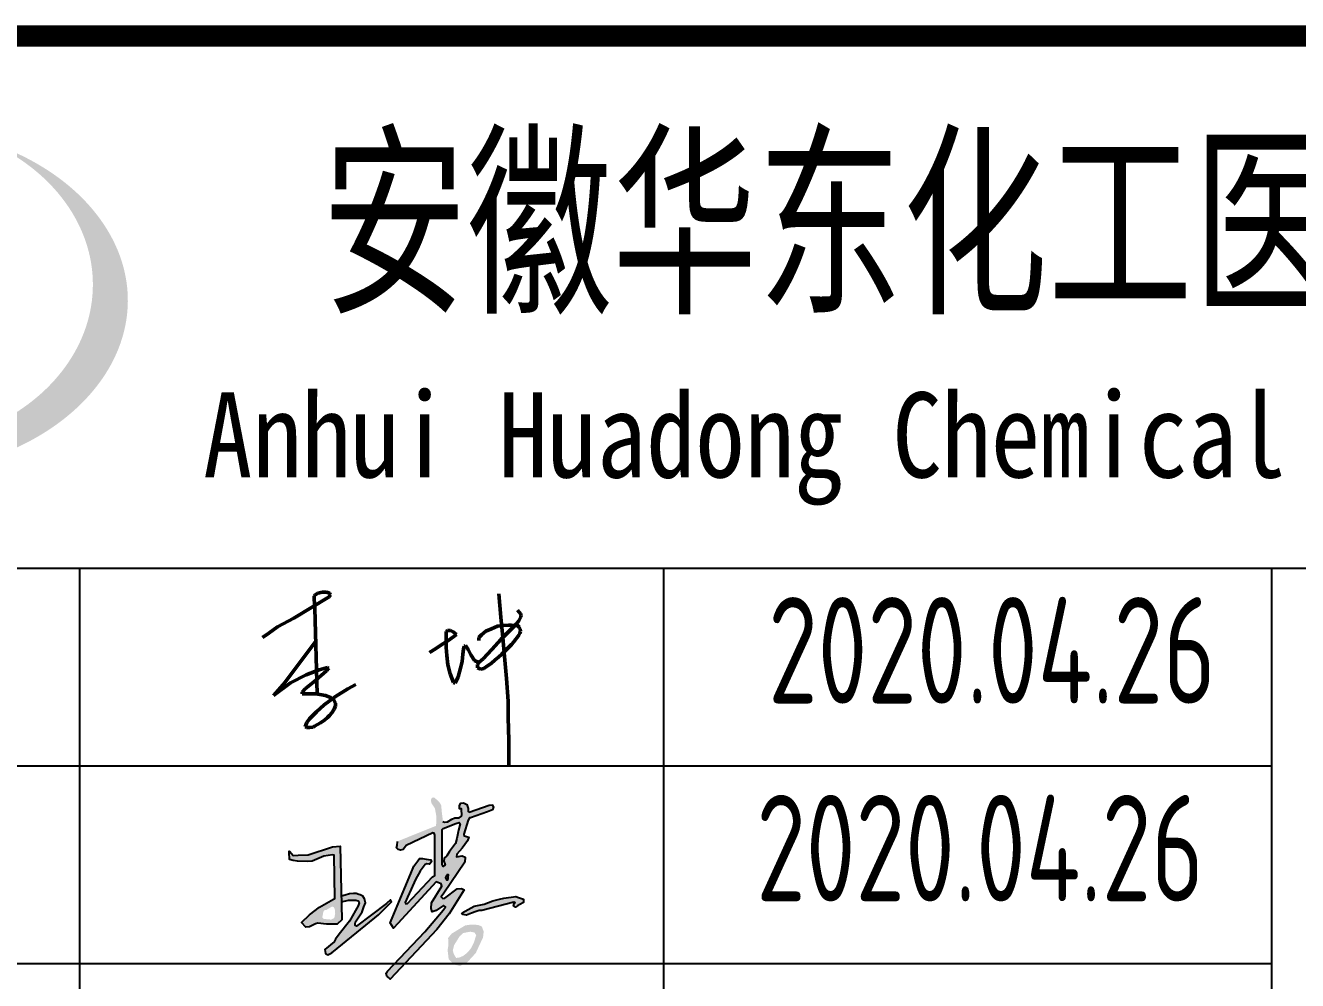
# Model space of a CAD drawing. Extents: x 5600590 to 5949977, y -428435 to -354779.
# Drawn here: x 5625611 to 5629794, y -397154 to -394013 of the extents above; entities that cross this region are included whole.
import ezdxf
from ezdxf.enums import TextEntityAlignment as Align

# ---------------------------------------------------------------- set-up
doc = ezdxf.new("R2010")
doc.units = 0
doc.header["$LTSCALE"] = 1000
doc.header["$MEASUREMENT"] = 0
doc.linetypes.add('2', pattern=[18.5, 12, -3, 0.5, -3])
doc.layers.get('0').update_dxf_attribs({"linetype": 'CONTINUOUS'})
doc.styles.add('sceie', font='sceie.shx', dxfattribs={"width": 0.7, "bigfont": 'sceic.shx'})
doc.styles.add('宋体', font='', dxfattribs={"width": 0.7})
doc.styles.get('宋体').set_extended_font_data('SimSun')

# ---------------------------------------------------------------- blocks, each defined once
blk = doc.blocks.new('qm')
h = blk.add_hatch(color=256)
h.dxf.hatch_style = 1
h.paths.add_polyline_path([(-943313.2, -985271.5), (-943337.8, -985273.5), (-943418.6, -985299.1), (-943450.7, -985300.6), (-943467.4, -985301.3), (-943478.8, -985288.1), (-943480.5, -985287.4), (-943480.4, -985290.6), (-943479.6, -985315.4), (-943467.1, -985318.2), (-943453, -985320), (-943420.5, -985321.1), (-943404.6, -985320), (-943366.5, -985303.9), (-943338.2, -985299.8), (-943333, -985300.4), (-943331, -985443.2), (-943334.5, -985445.6), (-943380.4, -985472.1), (-943413.7, -985496.5), (-943440.2, -985522.3), (-943425.6, -985537.4), (-943414.2, -985536.6), (-943393.8, -985526.5), (-943386.4, -985523.9), (-943358.1, -985527.1), (-943322.9, -985527.1), (-943307, -985513.2)])
h.paths.add_polyline_path([(-943338.7, -985469.2), (-943333.4, -985472.5), (-943330.2, -985480.4), (-943329.3, -985492.8), (-943332.3, -985507.2), (-943342.9, -985512.5), (-943366.4, -985510.4), (-943371.7, -985505.3), (-943369.9, -985495.7), (-943368.5, -985487.8), (-943365.2, -985481.9), (-943358.6, -985480.9), (-943347.3, -985474.2)], flags=16)
h.paths.add_polyline_path([(-943232.9, -985443.8), (-943238.1, -985435.6), (-943247.1, -985431.3), (-943251.5, -985430.5), (-943260.7, -985426.6), (-943269.6, -985427.2), (-943282.7, -985428.1), (-943296.1, -985431.7), (-943309, -985435.2), (-943308.5, -985454), (-943285.2, -985448.3), (-943270, -985448.3), (-943261.4, -985448.3), (-943253.7, -985451), (-943250.5, -985456.9), (-943253.7, -985467.6), (-943262.3, -985482.7), (-943282.1, -985517.8), (-943316, -985560.6), (-943328.5, -985576.4), (-943333.2, -985585.6), (-943362.9, -985610.4), (-943361.1, -985624.5), (-943353, -985628.5), (-943340.6, -985622.1), (-943257.7, -985554.9), (-943186.8, -985497.4), (-943143.7, -985454.5), (-943147.7, -985447.6), (-943161.1, -985459.4), (-943259.1, -985533.8), (-943264, -985532), (-943264.1, -985526.3), (-943262.1, -985519.7), (-943241, -985486.8), (-943235.1, -985471.1), (-943229.9, -985457)])
h.paths.add_polyline_path([(-942891.5, -985185.8), (-942887.8, -985177.6), (-942884.1, -985177.9), (-942827.9, -985158.2), (-942811.7, -985151.2), (-942808.9, -985142.4), (-942813.1, -985135.4), (-942823, -985135.8), (-942888.7, -985159.7), (-942891.8, -985157.2), (-942892, -985147.3), (-942896.3, -985133.5), (-942907.3, -985128.8), (-942916.3, -985129.7), (-942920.6, -985137.2), (-942920.2, -985147.9), (-942914.1, -985148.7), (-942913.8, -985152.5), (-942912.5, -985166.6), (-942914.4, -985172.5), (-942921.9, -985177.6), (-942935.4, -985178.2), (-942945.7, -985182.3), (-942960.2, -985191.2), (-942969.8, -985192.3), (-942974.9, -985190.3), (-942979.3, -985153.5), (-942980.5, -985136.8), (-942986.9, -985125.9), (-942995.5, -985118.1), (-943002, -985112.2), (-943007.6, -985110.6), (-943011.5, -985112.8), (-943014.3, -985118.6), (-943013.3, -985128.6), (-943009, -985135.1), (-943003.6, -985143.3), (-943001.1, -985147.8), (-942996.6, -985173), (-942997.4, -985204), (-943002, -985205.9), (-943124.9, -985255.3), (-943125.6, -985269.1), (-943127.7, -985276.6), (-943121.8, -985281.5), (-943115, -985284), (-943106, -985281.6), (-943101.8, -985276.1), (-943095.8, -985268.3), (-943008.7, -985227.6), (-943003.7, -985228.1), (-943002, -985235.2), (-943001.6, -985367.1), (-943009.3, -985372.3), (-943091.8, -985459.8), (-943096.5, -985461), (-943098.9, -985456.5), (-943091.3, -985439.3), (-943079.6, -985412.5), (-943065.4, -985380.2), (-943049.6, -985353.4), (-943033.5, -985331.3), (-943028.4, -985328.6), (-943019, -985330.6), (-943012.6, -985322.5), (-943014.7, -985316.3), (-943029.8, -985313.9), (-943042.1, -985311.9), (-943051.7, -985311.6), (-943057.6, -985319.3), (-943071.1, -985336.9), (-943080.3, -985360.4), (-943126, -985468.1), (-943141.5, -985508.4), (-943148, -985522.9), (-943137.2, -985540.9), (-943122.9, -985525.4), (-943098, -985498.3), (-942997.1, -985388.5), (-942991.6, -985390.8), (-942980.5, -985395.4), (-942978.2, -985403.1), (-943013.1, -985457.6), (-943013.7, -985475.8), (-943010.8, -985486.8), (-942996.9, -985483), (-942973.2, -985466.3), (-942967, -985470.1), (-942974.4, -985481.1), (-943034, -985552.8), (-943156.8, -985682.1), (-943161.5, -985688.6), (-943159.8, -985698.1), (-943154, -985703.5), (-943148.4, -985708.8), (-942995, -985544.7), (-942954.4, -985493.4), (-942905.3, -985415.1), (-942913.7, -985410.1), (-942928.5, -985411.2), (-942968.7, -985441.6), (-942975.5, -985443.7), (-942981.1, -985438.2), (-942971.8, -985425.3), (-942903.5, -985324.1), (-942901.7, -985307.2), (-942911.6, -985303), (-942930.2, -985306.6), (-942928.8, -985297.7), (-942912.1, -985277.5), (-942894, -985254), (-942889.6, -985241.8), (-942904.9, -985236.7), (-942906.5, -985231.6)])
h.paths.add_polyline_path([(-942974.2, -985213.4), (-942933, -985196.5), (-942922, -985193.5), (-942918.7, -985197.7), (-942924.1, -985218.2), (-942929, -985245.5), (-942934.2, -985262.4), (-942952.9, -985289.1), (-942962.1, -985302.3), (-942970.5, -985310.6), (-942972.4, -985320.8), (-942967.6, -985332.6), (-942974.4, -985338), (-942977, -985329.7), (-942977.6, -985313.6), (-942977.2, -985216.6)], flags=16)
h.paths.add_polyline_path([(-942961.9, -985364.8), (-942957.2, -985365.5), (-942957.3, -985371.2), (-942957.4, -985377.8), (-942959.4, -985381.6), (-942963, -985381.7), (-942966.7, -985374.6)], flags=16)
h.paths.add_polyline_path([(-942742.1, -985455.2), (-942738, -985457.4), (-942740.5, -985459.7), (-942742.9, -985467.1), (-942736.7, -985471.3), (-942730.1, -985467.7), (-942722.5, -985463.4), (-942710.5, -985456.8), (-942710.2, -985444.9), (-942726.6, -985439.7), (-942735.6, -985436.9), (-942774.5, -985442.4), (-942788.7, -985445.6), (-942810.4, -985450.5), (-942839.1, -985461.4), (-942856.3, -985464.8), (-942872.1, -985467.9), (-942912.5, -985490.8), (-942909.6, -985495.9), (-942897.4, -985498), (-942881.4, -985491.9), (-942865.4, -985485.8), (-942856.2, -985482.4), (-942847.1, -985482.7)])
h.paths.add_polyline_path([(-942841, -985551.7), (-942847.2, -985535.3), (-942858.9, -985530.2), (-942880.9, -985528.7), (-942901.9, -985531.8), (-942913.7, -985538.9), (-942930.3, -985549), (-942946.5, -985558.9), (-942958, -985573.3), (-942956.7, -985594.6), (-942959.6, -985613.1), (-942956.1, -985642.6), (-942937.7, -985660.5), (-942918.8, -985665.1), (-942895.3, -985653.4), (-942867.1, -985622.7), (-942856.4, -985599.7), (-942843, -985571)], flags=17)
h.paths.add_polyline_path([(-942865.5, -985563.8), (-942868.4, -985572.8), (-942873.4, -985588.3), (-942883.8, -985608.7), (-942896.3, -985622.8), (-942908.8, -985632.1), (-942922.3, -985637.9), (-942931.6, -985638.5), (-942939, -985626.7), (-942942.5, -985613.2), (-942938, -985596.2), (-942929.4, -985582.4), (-942920, -985567.5), (-942909.2, -985557.4), (-942904.7, -985556.1), (-942884.8, -985552.3), (-942871, -985555.2)], flags=16)
at = {"lineweight": 50}
for p, q in [((-943465.8, -984521.4), (-943349.4, -984450.5)), ((-943396.1, -984445.4), (-943398.8, -984448.7)), ((-943398.8, -984448.7), (-943398.8, -984459)), ((-943386.4, -984438.4), (-943396.1, -984445.4)), ((-943370.6, -984436), (-943386.4, -984438.4)), ((-943358.3, -984436), (-943370.6, -984436)), ((-943347.6, -984439), (-943358.3, -984436)), ((-943349.4, -984450.5), (-943345.2, -984444.2)), ((-943345.2, -984444.2), (-943347.6, -984439)), ((-942790.9, -984440.7), (-942784.5, -984517.7)), ((-943398.8, -984459), (-943396.1, -984488.1)), ((-943396.1, -984488.1), (-943388.7, -984770.8)), ((-942718.3, -984507.7), (-942730.2, -984494.8)), ((-943518.6, -984549.7), (-943465.8, -984521.4)), ((-942784.5, -984517.7), (-942777.6, -984585.2)), ((-942732.9, -984539.7), (-942725.5, -984529.5)), ((-942725.5, -984529.5), (-942719.1, -984516.7)), ((-942719.1, -984516.7), (-942717.3, -984511)), ((-942717.3, -984511), (-942718.3, -984507.7)), ((-943568.4, -984584.4), (-943547.1, -984570.6)), ((-943547.1, -984570.6), (-943518.6, -984549.7)), ((-942960.5, -984562), (-942964.8, -984565.1)), ((-942964.8, -984565.1), (-942964.8, -984617.8)), ((-942950, -984562), (-942960.5, -984562)), ((-942941.4, -984566.4), (-942950, -984562)), ((-942930.9, -984574.6), (-942941.4, -984566.4)), ((-942938.6, -984581.8), (-942930.9, -984574.6)), ((-942856.4, -984584.4), (-942848.4, -984575.4)), ((-942848.4, -984575.4), (-942834.4, -984564.4)), ((-942834.4, -984564.4), (-942815.2, -984555.8)), ((-942815.2, -984555.8), (-942795.5, -984547)), ((-942795.5, -984547), (-942776.7, -984545.2)), ((-942783, -984590.7), (-942752.8, -984559.9)), ((-942776.7, -984545.2), (-942759.3, -984544.3)), ((-942759.3, -984544.3), (-942749.6, -984544.3)), ((-942752.8, -984559.9), (-942732.9, -984539.7)), ((-942749.6, -984544.3), (-942735.7, -984544.7)), ((-942735.7, -984544.7), (-942730, -984545.5)), ((-942725.6, -984577.1), (-942730.4, -984584.2)), ((-942730, -984545.5), (-942723.8, -984550.4)), ((-942722.2, -984570.7), (-942725.6, -984577.1)), ((-942723.8, -984550.4), (-942720.8, -984557)), ((-942719.7, -984563.8), (-942722.2, -984570.7)), ((-942720.8, -984557), (-942719.7, -984563.8)), ((-943393.3, -984596.7), (-943493.3, -984731.8)), ((-942999.9, -984622.2), (-942978.2, -984608)), ((-942978.2, -984608), (-942959.2, -984595.7)), ((-942964.8, -984617.8), (-942962.1, -984644.3)), ((-942959.2, -984595.7), (-942938.6, -984581.8)), ((-942907.9, -984623.6), (-942904.7, -984613.7)), ((-942904.7, -984613.7), (-942900.5, -984610.6)), ((-942900.5, -984610.6), (-942892.1, -984623.8)), ((-942857.2, -984594.1), (-942856.4, -984584.4)), ((-942814.3, -984623.8), (-942783, -984590.7)), ((-942777.6, -984585.2), (-942772.2, -984646.7)), ((-942761.4, -984620.1), (-942772.3, -984630.7)), ((-942749.8, -984607.7), (-942761.4, -984620.1)), ((-942742.2, -984598.4), (-942749.8, -984607.7)), ((-942736.3, -984591.1), (-942742.2, -984598.4)), ((-942730.4, -984584.2), (-942736.3, -984591.1)), ((-943018.8, -984634.4), (-942999.9, -984622.2)), ((-942962.1, -984644.3), (-942958.8, -984675)), ((-942912.2, -984664.1), (-942909.6, -984639.3)), ((-942909.6, -984639.3), (-942907.9, -984623.6)), ((-942892.1, -984623.8), (-942882.9, -984641.9)), ((-942882.9, -984641.9), (-942871.2, -984660.5)), ((-942871.2, -984660.5), (-942856.6, -984667.4)), ((-942855.7, -984666.2), (-942842.5, -984654.6)), ((-942842.5, -984654.6), (-942814.3, -984623.8)), ((-942802.7, -984658.6), (-942815.9, -984670.1)), ((-942792.4, -984649.6), (-942802.7, -984658.6)), ((-942781.5, -984639.7), (-942792.4, -984649.6)), ((-942772.3, -984630.7), (-942781.5, -984639.7)), ((-942772.2, -984646.7), (-942766.2, -984719.5)), ((-943425.2, -984707.2), (-943382.4, -984690.6)), ((-943357.6, -984694.6), (-943400.6, -984732)), ((-943382.4, -984690.6), (-943355, -984683.3)), ((-943350.7, -984686.1), (-943357.6, -984694.6)), ((-943355, -984683.3), (-943350.7, -984686.1)), ((-942958.8, -984675), (-942951.1, -984704.5)), ((-942951.1, -984704.5), (-942940.7, -984732.2)), ((-942925, -984714.3), (-942916.9, -984685.4)), ((-942916.9, -984685.4), (-942912.2, -984664.1)), ((-942860.9, -984673.9), (-942855.7, -984666.2)), ((-942860.9, -984684.9), (-942860.9, -984673.9)), ((-942850.6, -984688.5), (-942860.9, -984684.9)), ((-942840.3, -984686.5), (-942850.6, -984688.5)), ((-942827.9, -984678.2), (-942840.3, -984686.5)), ((-942815.9, -984670.1), (-942827.9, -984678.2)), ((-943493.3, -984731.8), (-943532.7, -984775.8)), ((-943532.7, -984775.8), (-943476, -984734.3)), ((-943476, -984734.3), (-943425.2, -984707.2)), ((-943400.6, -984732), (-943426.7, -984752.5)), ((-943287.8, -984753.7), (-943261.2, -984739.1)), ((-942940.7, -984732.2), (-942935, -984735.3)), ((-942935, -984735.3), (-942925, -984714.3)), ((-942766.2, -984719.5), (-942760.9, -984794)), ((-943426.7, -984752.5), (-943437.7, -984764.8)), ((-943437.7, -984764.8), (-943437.7, -984770)), ((-943437.7, -984770), (-943392.9, -984770)), ((-943392.9, -984770), (-943380.2, -984772.5)), ((-943380.2, -984772.5), (-943361.5, -984776)), ((-943365.3, -984806.5), (-943328.1, -984779)), ((-943361.5, -984776), (-943344.6, -984782.3)), ((-943344.6, -984782.3), (-943334.6, -984788.5)), ((-943334.6, -984788.5), (-943328.5, -984800.6)), ((-943328.1, -984779), (-943287.8, -984753.7)), ((-943413.6, -984852.5), (-943391, -984829.4)), ((-943391, -984829.4), (-943365.3, -984806.5)), ((-943333, -984820.9), (-943340.3, -984832.4)), ((-943328.5, -984809.7), (-943333, -984820.9)), ((-943328.5, -984800.6), (-943328.5, -984809.7)), ((-942760.9, -984794), (-942760.9, -984848.2)), ((-943427.9, -984878.6), (-943422.3, -984863.8)), ((-943422.3, -984863.8), (-943413.6, -984852.5)), ((-943387.2, -984871.2), (-943397, -984875.8)), ((-943377.6, -984865.5), (-943387.2, -984871.2)), ((-943364.9, -984856.8), (-943377.6, -984865.5)), ((-943354.6, -984848.2), (-943364.9, -984856.8)), ((-943347.5, -984841), (-943354.6, -984848.2)), ((-943340.3, -984832.4), (-943347.5, -984841)), ((-942760.9, -984848.2), (-942758, -984923.5)), ((-943424, -984881), (-943427.9, -984878.6)), ((-943412.8, -984881), (-943424, -984881)), ((-943401.6, -984879.3), (-943412.8, -984881)), ((-943397, -984875.8), (-943401.6, -984879.3)), ((-942758, -984923.5), (-942758, -985007.1))]:
    blk.add_line(p, q, dxfattribs=at)
for points in [[(-942974.9, -985190.3), (-942969.8, -985192.3), (-942960.2, -985191.2), (-942945.7, -985182.3), (-942935.4, -985178.2), (-942921.9, -985177.6), (-942914.4, -985172.5), (-942912.5, -985166.6), (-942913.8, -985152.5), (-942914.1, -985148.7), (-942920.2, -985147.9), (-942920.6, -985137.2), (-942916.3, -985129.7), (-942907.3, -985128.8), (-942896.3, -985133.5), (-942892, -985147.3), (-942891.8, -985157.2), (-942888.7, -985159.7), (-942823, -985135.8), (-942813.1, -985135.4), (-942808.9, -985142.4), (-942811.7, -985151.2), (-942827.9, -985158.2), (-942884.1, -985177.9), (-942887.8, -985177.6), (-942891.5, -985185.8), (-942906.5, -985231.6), (-942904.9, -985236.7), (-942889.6, -985241.8), (-942894, -985254), (-942912.1, -985277.5), (-942928.8, -985297.7), (-942930.2, -985306.6), (-942911.6, -985303), (-942901.7, -985307.2), (-942903.5, -985324.1), (-942971.8, -985425.3), (-942981.1, -985438.2), (-942975.5, -985443.7), (-942968.7, -985441.6), (-942928.5, -985411.2), (-942913.7, -985410.1), (-942905.3, -985415.1), (-942954.4, -985493.4), (-942995, -985544.7), (-943148.4, -985708.8), (-943154, -985703.5), (-943159.8, -985698.1), (-943161.5, -985688.6), (-943156.8, -985682.1), (-943034, -985552.8), (-942974.4, -985481.1), (-942967, -985470.1), (-942973.2, -985466.3), (-942996.9, -985483), (-943010.8, -985486.8), (-943013.7, -985475.8), (-943013.1, -985457.6), (-942978.2, -985403.1), (-942980.5, -985395.4), (-942991.6, -985390.8), (-942997.1, -985388.5), (-943098, -985498.3), (-943122.9, -985525.4), (-943137.2, -985540.9), (-943148, -985522.9), (-943141.5, -985508.4), (-943126, -985468.1), (-943080.3, -985360.4), (-943071.1, -985336.9), (-943057.6, -985319.3), (-943051.7, -985311.6), (-943042.1, -985311.9), (-943029.8, -985313.9), (-943014.7, -985316.3), (-943012.6, -985322.5), (-943019, -985330.6), (-943028.4, -985328.6), (-943033.5, -985331.3), (-943049.6, -985353.4), (-943065.4, -985380.2), (-943079.6, -985412.5), (-943091.3, -985439.3), (-943098.9, -985456.5), (-943096.5, -985461), (-943091.8, -985459.8), (-943009.3, -985372.3), (-943001.6, -985367.1), (-943002, -985235.2), (-943003.7, -985228.1), (-943008.7, -985227.6), (-943095.8, -985268.3), (-943101.8, -985276.1), (-943106, -985281.6), (-943115, -985284), (-943121.8, -985281.5), (-943127.7, -985276.6), (-943125.6, -985269.1), (-943124.9, -985255.3)], [(-942974.2, -985213.4), (-942933, -985196.5), (-942922, -985193.5), (-942918.7, -985197.7), (-942924.1, -985218.2), (-942929, -985245.5), (-942934.2, -985262.4), (-942952.9, -985289.1), (-942962.1, -985302.3), (-942970.5, -985310.6), (-942972.4, -985320.8), (-942967.6, -985332.6), (-942974.4, -985338), (-942977, -985329.7), (-942977.6, -985313.6), (-942977.2, -985216.6), (-942974.2, -985213.4)], [(-943478.8, -985288.1), (-943467.4, -985301.3), (-943450.7, -985300.6), (-943418.6, -985299.1), (-943337.8, -985273.5), (-943313.2, -985271.5), (-943307, -985513.2), (-943322.9, -985527.1), (-943358.1, -985527.1), (-943386.4, -985523.9), (-943393.8, -985526.5), (-943414.2, -985536.6), (-943425.6, -985537.4), (-943440.2, -985522.3), (-943413.7, -985496.5), (-943380.4, -985472.1), (-943334.5, -985445.6), (-943331, -985443.2), (-943333, -985300.4), (-943338.2, -985299.8), (-943366.5, -985303.9), (-943404.6, -985320), (-943420.5, -985321.1), (-943453, -985320), (-943467.1, -985318.2), (-943479.6, -985315.4), (-943480.4, -985290.6), (-943480.5, -985287.4), (-943478.8, -985288.1)], [(-942961.9, -985364.8), (-942966.7, -985374.6), (-942963, -985381.7), (-942959.4, -985381.6), (-942957.4, -985377.8), (-942957.3, -985371.2), (-942957.2, -985365.5), (-942961.9, -985364.8)], [(-943308.5, -985454), (-943285.2, -985448.3), (-943270, -985448.3), (-943261.4, -985448.3), (-943253.7, -985451), (-943250.5, -985456.9), (-943253.7, -985467.6), (-943262.3, -985482.7), (-943282.1, -985517.8), (-943316, -985560.6), (-943328.5, -985576.4), (-943333.2, -985585.6), (-943362.9, -985610.4), (-943361.1, -985624.5), (-943353, -985628.5), (-943340.6, -985622.1), (-943257.7, -985554.9), (-943186.8, -985497.4), (-943143.7, -985454.5), (-943147.7, -985447.6), (-943161.1, -985459.4), (-943259.1, -985533.8), (-943264, -985532), (-943264.1, -985526.3), (-943262.1, -985519.7), (-943241, -985486.8), (-943235.1, -985471.1), (-943229.9, -985457), (-943232.9, -985443.8), (-943238.1, -985435.6), (-943247.1, -985431.3), (-943251.5, -985430.5), (-943260.7, -985426.6), (-943269.6, -985427.2), (-943282.7, -985428.1), (-943296.1, -985431.7), (-943309, -985435.2)], [(-942912.1, -985490.5), (-942872.1, -985467.9), (-942856.3, -985464.8), (-942839.1, -985461.4), (-942810.4, -985450.5), (-942788.7, -985445.6), (-942774.5, -985442.4), (-942735.6, -985436.9), (-942726.6, -985439.7), (-942710.2, -985444.9), (-942710.5, -985456.8), (-942722.5, -985463.4), (-942730.1, -985467.7), (-942736.7, -985471.3), (-942742.9, -985467.1), (-942740.5, -985459.7), (-942738, -985457.4), (-942742.1, -985455.2), (-942847.1, -985482.7), (-942856.2, -985482.4), (-942865.4, -985485.8), (-942881.4, -985491.9), (-942897.4, -985498), (-942909.6, -985495.9), (-942912.5, -985490.8)]]:
    blk.add_lwpolyline(points)
at = {"style": 'sceie', "width": 0.8}
for p in [(-941169.6, -984626.3), (-941208.7, -985276.9), (-941182.6, -985940.5), (-941143.6, -986591.1), (-941130.5, -987189.7)]:
    blk.add_attdef('2020.04.26', text='', height=350, dxfattribs=at).set_placement(p, align=Align.MIDDLE)

msp = doc.modelspace()

# ---------------------------------------------------------------- hatches: boundary and pattern name
h = msp.add_hatch(color=256)
edge = h.paths.add_edge_path()
edge.add_spline(control_points=[(5625046, -394926.1), (5625052.1, -394924.7), (5625058.2, -394923.3), (5625107.3, -394911.4), (5625149.9, -394898.4), (5625224.9, -394867.3), (5625257.8, -394850.3), (5625288.7, -394829.7)], knot_values=[61.629012, 61.629012, 61.629012, 61.629012, 63.330431, 63.330431, 75.353634, 75.353634, 85.398649, 85.398649, 85.398649, 85.398649], degree=3, periodic=0)
edge.add_line((5625288.7, -394829.7), (5625288.7, -395339.9))
edge.add_spline(control_points=[(5625288.7, -395339.9), (5625305.9, -395337.2), (5625322.9, -395333.9), (5625357.6, -395325.8), (5625375.3, -395321), (5625392.7, -395315.5)], knot_values=[4.908456, 4.908456, 4.908456, 4.908456, 4.992821, 4.992821, 5.083034, 5.083034, 5.083034, 5.083034], degree=3, periodic=0)
edge.add_line((5625392.7, -395315.5), (5625392.7, -394734.1))
edge.add_spline(control_points=[(5625392.7, -394734.1), (5625401.3, -394723.1), (5625409.5, -394711.8), (5625435.6, -394672.1), (5625451.3, -394642.2), (5625480.5, -394569.4), (5625491.8, -394525.6), (5625496.4, -394480.3), (5625496.6, -394479), (5625496.7, -394477.7)], knot_values=[97.991744, 97.991744, 97.991744, 97.991744, 101.64219, 101.64219, 110.337975, 110.337975, 121.934322, 121.934322, 122.270691, 122.270691, 122.270691, 122.270691], degree=3, periodic=0)
edge.add_line((5625496.7, -394477.7), (5625496.7, -394407.3))
edge.add_spline(control_points=[(5625496.7, -394407.3), (5625496.6, -394415), (5625496.3, -394422.6), (5625495.7, -394430.3)], knot_values=[126.194075, 126.194075, 126.194075, 126.194075, 128.396762, 128.396762, 128.396762, 128.396762], degree=3, periodic=0)
edge.add_spline(control_points=[(5625495.7, -394430.3), (5625495.2, -394436.5), (5625494.6, -394442.7), (5625493.8, -394449)], knot_values=[124.417049, 124.417049, 124.417049, 124.417049, 126.194075, 126.194075, 126.194075, 126.194075], degree=3, periodic=0)
edge.add_spline(control_points=[(5625493.8, -394449), (5625492.7, -394458.1), (5625491.2, -394467.2), (5625489.4, -394476.3)], knot_values=[121.80529, 121.80529, 121.80529, 121.80529, 124.417049, 124.417049, 124.417049, 124.417049], degree=3, periodic=0)
edge.add_spline(control_points=[(5625489.4, -394476.3), (5625487, -394488.5), (5625484.1, -394500.6), (5625480.6, -394512.6)], knot_values=[118.31574, 118.31574, 118.31574, 118.31574, 121.80529, 121.80529, 121.80529, 121.80529], degree=3, periodic=0)
edge.add_spline(control_points=[(5625480.6, -394512.6), (5625477.1, -394524.7), (5625473.1, -394536.7), (5625468.5, -394548.6)], knot_values=[114.795988, 114.795988, 114.795988, 114.795988, 118.31574, 118.31574, 118.31574, 118.31574], degree=3, periodic=0)
edge.add_spline(control_points=[(5625468.5, -394548.6), (5625464, -394560.3), (5625459, -394571.8), (5625453.6, -394583.2)], knot_values=[111.329641, 111.329641, 111.329641, 111.329641, 114.795988, 114.795988, 114.795988, 114.795988], degree=3, periodic=0)
edge.add_spline(control_points=[(5625453.6, -394583.2), (5625448.1, -394594.7), (5625442.1, -394606.1), (5625435.6, -394617.1)], knot_values=[107.79529, 107.79529, 107.79529, 107.79529, 111.329641, 111.329641, 111.329641, 111.329641], degree=3, periodic=0)
edge.add_spline(control_points=[(5625435.6, -394617.1), (5625429.3, -394628), (5625422.6, -394638.5), (5625415.5, -394648.8)], knot_values=[104.343579, 104.343579, 104.343579, 104.343579, 107.79529, 107.79529, 107.79529, 107.79529], degree=3, periodic=0)
edge.add_spline(control_points=[(5625415.5, -394648.8), (5625408.3, -394659.2), (5625400.7, -394669.2), (5625392.7, -394678.9)], knot_values=[100.8507, 100.8507, 100.8507, 100.8507, 104.343579, 104.343579, 104.343579, 104.343579], degree=3, periodic=0)
edge.add_line((5625392.7, -394678.9), (5625392.7, -394369.6))
edge.add_spline(control_points=[(5625392.7, -394369.6), (5625358.6, -394362.1), (5625323.9, -394356.2), (5625288.7, -394352.1)], knot_values=[4.423999, 4.423999, 4.423999, 4.423999, 4.558741, 4.558741, 4.558741, 4.558741], degree=3, periodic=0)
edge.add_line((5625288.7, -394352.1), (5625288.7, -394770.2))
edge.add_spline(control_points=[(5625288.7, -394770.2), (5625216.7, -394814.8), (5625132.5, -394838), (5625046, -394851)], knot_values=[63.246215, 63.246215, 63.246215, 63.246215, 87.689124, 87.689124, 87.689124, 87.689124], degree=3, periodic=0)
edge.add_line((5625046, -394851), (5625046, -394352.1))
edge.add_spline(control_points=[(5625046, -394352.1), (5625010.9, -394356.2), (5624976.1, -394362.1), (5624942, -394369.6)], knot_values=[4.866038, 4.866038, 4.866038, 4.866038, 5.000777, 5.000777, 5.000777, 5.000777], degree=3, periodic=0)
edge.add_line((5624942, -394369.6), (5624942, -394862.5))
edge.add_spline(control_points=[(5624942, -394862.5), (5624940.3, -394862.6), (5624905.4, -394865.2), (5624870.8, -394867), (5624838, -394868)], knot_values=[43.657356, 43.657356, 43.657356, 43.657356, 44.134253, 53.497092, 53.497092, 53.497092, 53.497092], degree=3, periodic=0)
edge.add_line((5624838, -394868), (5624838, -394398.9))
edge.add_spline(control_points=[(5624838, -394398.9), (5624821, -394404.7), (5624804.2, -394411), (5624787.8, -394417.8)], knot_values=[5.14157, 5.14157, 5.14157, 5.14157, 5.212921, 5.212921, 5.212921, 5.212921], degree=3, periodic=0)
edge.add_spline(control_points=[(5624787.8, -394417.8), (5624780.9, -394420.6), (5624774.1, -394423.5), (5624741.8, -394437.7), (5624717.3, -394449.9), (5624693.8, -394463.1)], knot_values=[5.212921, 5.212921, 5.212921, 5.212921, 5.24296, 5.24296, 5.355623, 5.355623, 5.355623, 5.355623], degree=3, periodic=0)
edge.add_spline(control_points=[(5624693.8, -394463.1), (5624678.9, -394471.5), (5624664.5, -394480.2), (5624650.5, -394489.3)], knot_values=[5.355623, 5.355623, 5.355623, 5.355623, 5.426974, 5.426974, 5.426974, 5.426974], degree=3, periodic=0)
edge.add_spline(control_points=[(5624650.5, -394489.3), (5624643.1, -394494.2), (5624635.8, -394499.1), (5624622.3, -394508.6), (5624616.1, -394513.1), (5624609.9, -394517.7)], knot_values=[5.426974, 5.426974, 5.426974, 5.426974, 5.464765, 5.464765, 5.498325, 5.498325, 5.498325, 5.498325], degree=3, periodic=0)
edge.add_spline(control_points=[(5624609.9, -394517.7), (5624583.9, -394537.3), (5624559.8, -394558.1), (5624537.9, -394580.1)], knot_values=[5.498325, 5.498325, 5.498325, 5.498325, 5.641027, 5.641027, 5.641027, 5.641027], degree=3, periodic=0)
edge.add_spline(control_points=[(5624537.9, -394580.1), (5624530.9, -394587.1), (5624524.2, -394594.2), (5624503.7, -394616.8), (5624490.8, -394632.6), (5624479, -394648.8)], knot_values=[5.641027, 5.641027, 5.641027, 5.641027, 5.686569, 5.686569, 5.783729, 5.783729, 5.783729, 5.783729], degree=3, periodic=0)
edge.add_spline(control_points=[(5624479, -394648.8), (5624463.9, -394669.6), (5624450.6, -394691), (5624437.5, -394716), (5624435.9, -394719.1), (5624434.3, -394722.3)], knot_values=[5.783729, 5.783729, 5.783729, 5.783729, 5.908374, 5.908374, 5.92643, 5.92643, 5.92643, 5.92643], degree=3, periodic=0)
edge.add_spline(control_points=[(5624434.3, -394722.3), (5624421.8, -394747.4), (5624411.8, -394773.1), (5624404.3, -394799)], knot_values=[5.92643, 5.92643, 5.92643, 5.92643, 6.069132, 6.069132, 6.069132, 6.069132], degree=3, periodic=0)
edge.add_spline(control_points=[(5624404.3, -394799), (5624401.1, -394810.1), (5624398.3, -394821.3), (5624392.9, -394847.4), (5624390.7, -394862.5), (5624389.2, -394877.5)], knot_values=[6.069132, 6.069132, 6.069132, 6.069132, 6.130179, 6.130179, 6.211834, 6.211834, 6.211834, 6.211834], degree=3, periodic=0)
edge.add_spline(control_points=[(5624389.2, -394877.5), (5624388, -394890.7), (5624387.4, -394903.9), (5624387.4, -394917.1)], knot_values=[6.211834, 6.211834, 6.211834, 6.211834, 6.283185, 6.283185, 6.283185, 6.283185], degree=3, periodic=0)
edge.add_spline(control_points=[(5624387.4, -394917.1), (5624387.4, -394926.4), (5624387.7, -394935.8), (5624388.3, -394945.1)], knot_values=[6.283185, 6.283185, 6.283185, 6.283185, 6.333655, 6.333655, 6.333655, 6.333655], degree=3, periodic=0)
edge.add_spline(control_points=[(5624388.3, -394945.1), (5624389.6, -394963.7), (5624392.1, -394982.3), (5624395.8, -395000.9)], knot_values=[6.333655, 6.333655, 6.333655, 6.333655, 6.434594, 6.434594, 6.434594, 6.434594], degree=3, periodic=0)
edge.add_spline(control_points=[(5624395.8, -395000.9), (5624396.1, -395002.1), (5624396.3, -395003.3), (5624400.3, -395021.8), (5624405, -395039), (5624410.9, -395056)], knot_values=[6.434594, 6.434594, 6.434594, 6.434594, 6.441278, 6.441278, 6.535532, 6.535532, 6.535532, 6.535532], degree=3, periodic=0)
edge.add_spline(control_points=[(5624410.9, -395056), (5624417.1, -395074.2), (5624424.7, -395092.3), (5624433.4, -395110.1)], knot_values=[6.535532, 6.535532, 6.535532, 6.535532, 6.636471, 6.636471, 6.636471, 6.636471], degree=3, periodic=0)
edge.add_spline(control_points=[(5624433.4, -395110.1), (5624435.6, -395114.5), (5624437.9, -395119), (5624447.2, -395136.6), (5624454.9, -395149.7), (5624463.3, -395162.5)], knot_values=[6.636471, 6.636471, 6.636471, 6.636471, 6.661894, 6.661894, 6.73741, 6.73741, 6.73741, 6.73741], degree=3, periodic=0)
edge.add_spline(control_points=[(5624463.3, -395162.5), (5624474.5, -395179.7), (5624486.9, -395196.5), (5624500.4, -395212.9)], knot_values=[6.73741, 6.73741, 6.73741, 6.73741, 6.838349, 6.838349, 6.838349, 6.838349], degree=3, periodic=0)
edge.add_spline(control_points=[(5624500.4, -395212.9), (5624506.3, -395220), (5624512.4, -395227.1), (5624527, -395243), (5624535.5, -395251.9), (5624544.4, -395260.5)], knot_values=[6.838349, 6.838349, 6.838349, 6.838349, 6.88251, 6.88251, 6.939288, 6.939288, 6.939288, 6.939288], degree=3, periodic=0)
edge.add_spline(control_points=[(5624544.4, -395260.5), (5624560.2, -395275.9), (5624577, -395290.7), (5624594.9, -395304.9)], knot_values=[6.939288, 6.939288, 6.939288, 6.939288, 7.040227, 7.040227, 7.040227, 7.040227], degree=3, periodic=0)
edge.add_spline(control_points=[(5624594.9, -395304.9), (5624603.9, -395312), (5624613.1, -395319), (5624622.5, -395325.7)], knot_values=[7.040227, 7.040227, 7.040227, 7.040227, 7.090696, 7.090696, 7.090696, 7.090696], degree=3, periodic=0)
edge.add_line((5624622.5, -395325.7), (5624713.7, -395257.4))
edge.add_ellipse((5625167.4, -394865.1), major_axis=(665, 0), ratio=0.806676, start_angle=192.819, end_angle=226.9853, ccw=False)
edge.add_spline(control_points=[(5624518.9, -394984.1), (5624542.9, -394982.6), (5624567, -394981.2), (5624655.7, -394975.7), (5624720.5, -394971.4), (5624786, -394965)], knot_values=[11.398263, 11.398263, 11.398263, 11.398263, 18.40729, 18.40729, 37.18094, 37.18094, 37.18094, 37.18094], degree=3, periodic=0)
edge.add_line((5624786, -394965), (5624786, -395244.1))
edge.add_spline(control_points=[(5624786, -395244.1), (5624789.6, -395246.3), (5624793.2, -395248.5), (5624810.1, -395258.7), (5624823.9, -395266.3), (5624838, -395273.5)], knot_values=[4.049945, 4.049945, 4.049945, 4.049945, 4.072021, 4.072021, 4.153257, 4.153257, 4.153257, 4.153257], degree=3, periodic=0)
edge.add_line((5624838, -395273.5), (5624838, -394959.6))
edge.add_spline(control_points=[(5624838, -394959.6), (5624870.2, -394955.9), (5624902.6, -394951.7), (5624937.5, -394946.3), (5624939.7, -394945.9), (5624942, -394945.6)], knot_values=[42.135009, 42.135009, 42.135009, 42.135009, 51.307228, 51.307228, 51.948574, 51.948574, 51.948574, 51.948574], degree=3, periodic=0)
edge.add_line((5624942, -394945.6), (5624942, -395315.5))
edge.add_spline(control_points=[(5624942, -395315.5), (5624975.7, -395326.1), (5625010.5, -395334.3), (5625046, -395339.9)], knot_values=[4.34174, 4.34174, 4.34174, 4.34174, 4.516316, 4.516316, 4.516316, 4.516316], degree=3, periodic=0)
edge.add_line((5625046, -395339.9), (5625046, -394926.1))
edge = h.paths.add_edge_path(flags=16)
edge.add_ellipse((5625167.4, -394865.1), major_axis=(665, 0), ratio=0.806676, start_angle=124.9875, end_angle=179.999, ccw=False)
edge.add_line((5624786, -394425.6), (5624786, -394869.2))
edge.add_spline(control_points=[(5624786, -394869.2), (5624690.7, -394870.5), (5624596.7, -394867.5), (5624502.3, -394865.1)], knot_values=[11.27373, 11.27373, 11.27373, 11.27373, 38.687513, 38.687513, 38.687513, 38.687513], degree=3, periodic=0)
edge = h.paths.add_edge_path()
edge.add_spline(control_points=[(5624668.5, -395356.2), (5624699.6, -395375.2), (5624732.7, -395392.5), (5624817.3, -395429.7), (5624870.6, -395447.6), (5624981.3, -395474.1), (5625038.8, -395482.9), (5625154.9, -395490.6), (5625213.6, -395489.7), (5625329.2, -395478.2), (5625386.1, -395467.7), (5625495.1, -395437.6), (5625547.2, -395418.1), (5625644.1, -395371.2), (5625688.9, -395343.9), (5625768.8, -395282.9), (5625804, -395249.4), (5625863.4, -395177.9), (5625887.5, -395140), (5625923.9, -395061.9), (5625936.1, -395021.7), (5625948.7, -394940.5), (5625949, -394899.5), (5625937.5, -394818), (5625925.7, -394777.5), (5625890.1, -394698.8), (5625866.3, -394660.6), (5625807.5, -394588.4), (5625772.5, -394554.4), (5625692.7, -394492.8), (5625647.9, -394465.1), (5625566.7, -394425.3), (5625532.3, -394411.1), (5625496.7, -394398.9)], knot_values=[0.886421, 0.886421, 0.886421, 0.886421, 1.040557, 1.040557, 1.261172, 1.261172, 1.481788, 1.481788, 1.702404, 1.702404, 1.92302, 1.92302, 2.143636, 2.143636, 2.364252, 2.364252, 2.584868, 2.584868, 2.805484, 2.805484, 3.026099, 3.026099, 3.246715, 3.246715, 3.46852, 3.46852, 3.690325, 3.690325, 3.91213, 3.91213, 4.133935, 4.133935, 4.283209, 4.283209, 4.283209, 4.283209], degree=3, periodic=0)
edge.add_line((5625496.7, -394398.9), (5625496.7, -394398.9))
edge.add_spline(control_points=[(5625496.7, -394399), (5625496.7, -394401.8), (5625496.7, -394404.5), (5625496.7, -394407.3)], knot_values=[128.396762, 128.396762, 128.396762, 128.396762, 129.192193, 129.192193, 129.192193, 129.192193], degree=3, periodic=0)
edge.add_line((5625496.7, -394407.3), (5625496.7, -395331.2))
edge.add_ellipse((5625167.4, -394865.1), major_axis=(665, 0), ratio=0.806676, start_angle=232.1054, end_angle=299.6833, ccw=False)
edge.add_line((5624758.9, -395288.5), (5624668.5, -395356.2))
edge = h.paths.add_edge_path(flags=16)
edge.add_ellipse((5625167.4, -394865.1), major_axis=(665, 0), ratio=0.806676, start_angle=304.9875, end_angle=415.0121, ccw=False)
edge.add_line((5625548.7, -395304.6), (5625548.7, -394425.6))

# ---------------------------------------------------------------- linework, layer by layer
for p, q in [((5624209.5, -395797.7), (5635209.5, -395797.7)), ((5625789.5, -399047.7), (5625789.5, -395797.7)), ((5625789.5, -399047.7), (5625789.5, -395797.7)), ((5625789.5, -399047.7), (5625789.5, -395797.7)), ((5627709.5, -399047.7), (5627709.5, -395797.7)), ((5627709.5, -399047.7), (5627709.5, -395797.7)), ((5629709.5, -399047.7), (5629709.5, -395797.7)), ((5629709.5, -399047.7), (5629709.5, -395797.7)), ((5624209.5, -396447.7), (5629709.5, -396447.7)), ((5624209.5, -397097.7), (5629709.5, -397097.7))]:
    msp.add_line(p, q)
at = {"const_width": 70}
msp.add_lwpolyline([(5642209.5, -394047.7), (5624209.5, -394047.7)], dxfattribs=at)

# ---------------------------------------------------------------- block references
at = {"color": 4, "linetype": '2'}
ref = msp.add_blockref('qm', (6569958.5, 588558.8), dxfattribs=at)
ref.add_attrib('2020.04.26', '2020.04.26', dxfattribs={"height": 350, "style": 'sceie', "width": 0.8}).set_placement((5628749.8, -396718.1), align=Align.MIDDLE)
ref.add_attrib('2020.04.26', '2020.04.26', dxfattribs={"height": 350, "style": 'sceie', "width": 0.8}).set_placement((5628788.9, -396067.5), align=Align.MIDDLE)

# ---------------------------------------------------------------- texts
at = {"style": '宋体'}
for s, height, width, p in [('安徽华东化工医药工程有限责任公司', 500, 0.7, (5630404.4, -394647.7)), ('Anhui Huadong Chemical & Medical Engineering Co.,Ltd', 280, 0.85, (5630404.4, -395397.7))]:
    msp.add_text(s, height=height, dxfattribs=dict(at, width=width)).set_placement(p, align=Align.MIDDLE)

doc.saveas('drawing.dxf')
